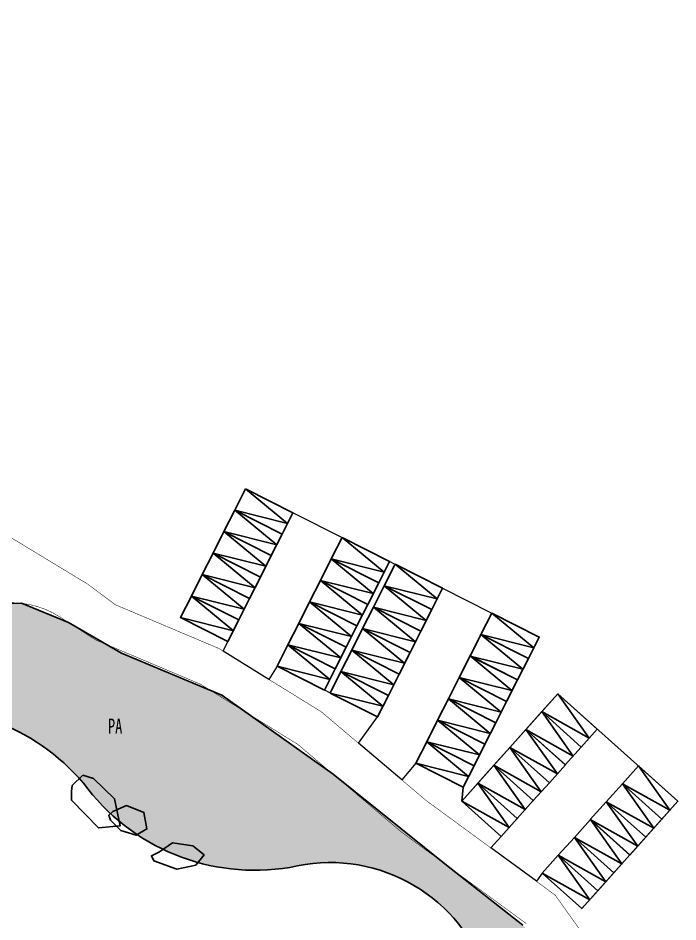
# Model space of a CAD drawing. Header units: millimetres. Extents: x -2430464 to 225692, y -180 to 1805330.
# Drawn here: x 78441 to 144318, y 834546 to 924787 of the extents above; entities that cross this region are included whole.
import ezdxf

# ---------------------------------------------------------------- set-up
doc = ezdxf.new("R2010")
doc.units = ezdxf.units.MM
doc.header["$LTSCALE"] = 1000
doc.linetypes.add('DASH', pattern=[0.35, 0.25, -0.1])
for name, color, linetype in [('00-建筑', 8, 'CONTINUOUS'), ('LP-008景观石', 37, 'CONTINUOUS'), ('LP-009绿化边线', 82, 'CONTINUOUS'), ('LP-014绿化填充', 88, 'CONTINUOUS'), ('LP-10铺装填充', 251, 'CONTINUOUS'), ('规划道路', 8, 'CONTINUOUS'), ('车行道', 8, 'CONTINUOUS')]:
    doc.layers.add(name, color=color, linetype=linetype)
doc.layers.add('堡坎线', color=8, linetype='CONTINUOUS', lineweight=0)
doc.styles.add('STYLE1', font='', dxfattribs={"width": 0.7})
doc.styles.get('STYLE1').set_extended_font_data('SimSun')

# ---------------------------------------------------------------- blocks, each defined once
blk = doc.blocks.new('A$C4B9E3B61')
at = {"layer": '规划道路', "color": 8}
blk.add_lwpolyline([(-2.384185791015625e-07, 9.5367431640625e-07), (2399.999999761581, 9.5367431640625e-07), (2399.999999523163, 5300.000000953674), (-2.384185791015625e-07, 5300.000000953674)], close=True, dxfattribs=at)
at = {"layer": '规划道路', "color": 8, "flags": 128}
blk.add_lwpolyline([(-2.384185791015625e-07, 9.5367431640625e-07), (1199.999999761581, 5300.000000953674), (2399.999999761581, 1.430511474609375e-06)], dxfattribs=at)
blk = doc.blocks.new('酒店')
at = {"layer": '堡坎线', "flags": 128}
blk.add_lwpolyline([(82115.95939862728, -216748.6298851967), (88606.98815876245, -203894.582057476), (98247.52403140068, -208762.8536286354), (108271.465444684, -213824.7370810509), (117923.1176316738, -218698.6221604347), (110339.1344294548, -233689.3977861404), (110183.8431843519, -235076.6974754333), (119778.9754086733, -224361.0054607391), (131773.2393513918, -235101.0069723129), (122178.1071276069, -245816.698987484), (118229.6848362684, -242281.170539856), (117637.4800298214, -243088.6769771576), (113079.9008677006, -239746.2636413574), (114132.2654765248, -238612.225924015), (110183.8431841731, -235076.6974768639), (110339.1344294548, -233689.3977861404), (105608.1307144761, -231300.3385896683), (104202.6438921094, -232961.1086845398), (99883.68437111378, -229306.0328178406), (101780.4366832376, -226678.784910202), (91756.49527043104, -221616.9014573097), (90942.78432565928, -222933.2969379425), (86360.57620626688, -220100.8708515167), (86846.96311360598, -219137.6890816689), (82115.95939862728, -216748.6298851967)], close=True, dxfattribs=at)
at = {"layer": '车行道', "color": 4, "linetype": 'DASH', "ltscale": 5, "const_width": 50}
blk.add_lwpolyline([(64525.40086758137, -208370.7636413574), (72873.40086758137, -213432.7636413574), (75606.40086758137, -215475.7636413574), (85941.40086770058, -219841.7636413574), (96175.40086770058, -226167.7636413574), (106636.4008677006, -235020.7636413574), (119523.4008677006, -244471.7636413574), (127332.4008677006, -255416.7636413574)], dxfattribs=at)
at = {"layer": '车行道', "color": 4, "linetype": 'DASH', "ltscale": 5}
blk.add_lwpolyline([(59940.62207096815, -216969.3873038292, 50, 50, -0.3087550294775956), (70084.93338876963, -216703.5044922829, 50, 50, 0), (73601.37394475937, -218971.0241932869, 50, 50, 0), (84100.6324455142, -223406.4148669243, 50, 50, 0), (93818.81064581871, -229413.567035675, 50, 50, 0), (104158.6320263743, -238164.0152416229, 50, 50, 0), (116640.1217828989, -247317.6242809296, 50, 50, 0)], format="xyseb", dxfattribs=at)
at = {"layer": '规划道路'}
for p, rotation in [((88606.98815780878, -203894.582057476), 243.2071669631801), ((87525.15003162622, -206036.9233613014), 243.2071669631801), ((86443.31190514565, -208179.2646651268), 243.2071669631801), ((98247.52403056622, -208762.8536286354), 243.2071669631801), ((85361.4737778902, -210321.6059699059), 243.2071669631801), ((97165.68590438366, -210905.1949324608), 243.2071669631801), ((103540.4617274404, -211435.6778860092), 243.2071669631801), ((84279.63565075397, -212463.9472746849), 243.2071669631801), ((96083.84777790308, -213047.5362362862), 243.2071669631801), ((102458.6236012578, -213578.0191898346), 243.2071669631801), ((83197.79752409458, -214606.2885799408), 243.2071669631801), ((95002.00965064764, -215189.8775410652), 243.2071669631801), ((101376.7854747772, -215720.36049366), 243.2071669631801), ((113192.1139153838, -216309.5629634857), 243.2071669631801), ((93920.17152351141, -217332.2188458443), 243.2071669631801), ((100294.9473475218, -217862.701798439), 243.2071669631801), ((112110.2757883072, -218451.9042692184), 243.2071669631801), ((92838.33339685202, -219474.5601511002), 243.2071669631801), ((99213.10922038555, -220005.0431032181), 243.2071669631801), ((111017.3213474751, -220588.6320652962), 243.2071669631801), ((98131.27109372616, -222147.384408474), 243.2071669631801), ((109935.4832209945, -222730.9733691216), 243.2071669631801), ((119778.975407958, -224361.0054602623), 228.1578395891075), ((108853.645093739, -224873.3146743774), 243.2071669631801), ((118177.9813944101, -226148.9702706337), 228.1578395891075), ((107771.8069666028, -227015.6559791565), 243.2071669631801), ((116587.8192415833, -227924.8382306099), 228.1578395891075), ((106689.9688399434, -229157.9972844124), 243.2071669631801), ((114986.8252268434, -229712.803041935), 228.1578395891075), ((113385.8312125802, -231500.7678527832), 228.1578395891075), ((127824.8170591593, -231565.4785237312), 228.1578395891075), ((111784.8371984363, -233288.7326641083), 228.1578395891075), ((126223.8230451345, -233353.4433350563), 228.1578395891075), ((124622.8290315866, -235141.4081449509), 228.1578395891075), ((123032.6668785214, -236917.2761054039), 228.1578395891075), ((121431.6728640199, -238705.2409162521), 228.1578395891075), ((119830.6788497567, -240493.205728054), 228.1578395891075)]:
    blk.add_blockref('A$C4B9E3B61', p, dxfattribs=dict(at, rotation=rotation))

msp = doc.modelspace()

# ---------------------------------------------------------------- hatches: boundary and pattern name
at = {"layer": 'LP-014绿化填充'}
h = msp.add_hatch(dxfattribs=at)
h.set_pattern_fill('CROSS', color=256, scale=300)
h.set_pattern_definition([(0, (-431392709.98357, -3168554513.621448), (476.25, 476.25), [238.125, -714.375]), (90, (-431392590.92107, -3168554632.683948), (-476.25, 476.25), [238.125, -714.375])])
edge = h.paths.add_edge_path()
edge.add_line((-5568.233396440744, 924782.9425410461), (-2292.421538501978, 910636.6115750503))
edge.add_line((-2292.421538501978, 910636.6115750503), (-661.3819709718227, 903266.6689590644))
edge.add_arc((11022.71142044663, 904356.2481245231), 11734.78679555747, 185.3276075247512, 245.7326511506785)
edge.add_arc((10245.581310004, 902632.4772438239), 9843.935860911184, 245.7326511506726, 263.0985599049363)
edge.add_arc((10459.95939186215, 904403.6289991569), 11628.01447529941, 263.0985599050099, 276.0771985190621)
edge.add_arc((23416.6470399797, 782706.5172628593), 110756.8814872634, 91.61187642073969, 96.07719851903488, ccw=False)
edge.add_arc((20529.1351480186, 885318.9721512031), 8103.807382597398, 42.35760656375061, 91.61187642087651, ccw=False)
edge.add_line((26517.47650012374, 890778.9595088195), (31552.82635751367, 885100.6952490043))
edge.add_line((31552.82635751367, 885100.6952490043), (39734.06270352006, 875196.981114788))
edge.add_line((39734.06270352006, 875196.981114788), (43070.76450553536, 871271.7554964256))
edge.add_line((43070.76450553536, 871271.7554964256), (45192.08920660615, 869503.4802483749))
edge.add_line((45192.08920660615, 869503.4802483749), (53291.09329202771, 866395.4827875327))
edge.add_line((53291.09329202771, 866395.4827875327), (61932.24216559529, 863079.4369534682))
edge.add_line((61932.24216559529, 863079.4369534682), (67106.41940519214, 862695.9793013763))
edge.add_line((67106.41940519214, 862695.9793013763), (71556.04708388448, 864117.9616440963))
edge.add_line((71556.04708388448, 864117.9616440963), (75184.08825495839, 866322.0569986533))
edge.add_line((75184.08825495839, 866322.0569986533), (78775.99573710561, 866363.5686387252))
edge.add_line((78775.99573710561, 866363.5686387252), (83468.0590249002, 864445.3125285339))
edge.add_line((83468.0590249002, 864445.3125285339), (88762.41805681586, 861386.8592805099))
edge.add_line((88762.41805681586, 861386.8592805099), (98792.21530398726, 857176.3824090194))
edge.add_line((98792.21530398726, 857176.3824090194), (109898.4762350619, 849284.3690504264))
edge.add_line((109898.4762350619, 849284.3690504264), (121207.7284993827, 840222.0656928252))
edge.add_line((121207.7284993827, 840222.0656928252), (128843.565731138, 834238.2831305694))
edge.add_line((128843.565731138, 834238.2831305694), (136834.7595529258, 823671.2660240363))
edge.add_line((136834.7595529258, 823671.2660240363), (140887.5847387016, 819287.6216563415))
edge.add_arc((135878.3184289634, 815146.7128519248), 6499.221083035728, 9.362747587107378, 39.57882935227252, ccw=False)
edge.add_arc((140632.6907469928, 815930.6185230445), 1680.656541189954, -106.6321282555756, 9.362747599996283, ccw=False)
edge.add_arc((146515.6523880661, 835624.2788118552), 22234.23270775437, 197.4512417031884, 253.3678717481941, ccw=False)
edge.add_arc((109617.2126227915, 824024.7581066322), 16444.49190544489, 17.45124170281876, 101.5911556490801)
edge.add_arc((102066.5738891065, 860837.4504174422), 21134.57754083088, 217.9713287356388, 281.59115564923843, ccw=False)
edge.add_arc((69151.09349653125, 835147.5736221503), 20619.44764504783, 37.97132873516203, 99.8211830366825)
edge.add_arc((60541.45932993293, 884882.4028925132), 29855.09091685556, 234.8848741381093, 279.8211830363358, ccw=False)
edge.add_arc((68965.67885836959, 896862.1309584808), 44500.27303249684, 201.877756508213, 234.8848741381967, ccw=False)
edge.add_arc((13968.02409747243, 874778.0133537482), 14765.65545566327, 21.87775650673228, 105.5538373032623)
edge.add_arc((7073.357438236475, 899548.9700426292), 10946.92363790021, 170.7425034059065, 285.55383730367924, ccw=False)
edge.add_arc((-15717.26848950982, 903263.7202586364), 12144.46002229709, 350.7425034052391, 393.2659657749046)
edge.add_arc((5767.314450353384, 917358.1918424796), 13550.70359512087, 146.7753184203703, 213.2659657754011, ccw=False)

# ---------------------------------------------------------------- linework, layer by layer
at = {"layer": 'LP-008景观石', "color": 37, "linetype": 'Continuous', "elevation": -399665.2262947477, "flags": 128}
for points in [[(84893.5636304915, 849213.1571068), (85983.6906761229, 848858.5565585326), (88067.66189584136, 846845.3195280265), (88623.38436999917, 844137.8653639983), (86469.94186940789, 843929.599306507), (83760.78883782029, 846706.4770187568), (83760.78883805871, 847608.9602116775), (83830.24817582965, 848164.3348364066)], [(87886.7642712295, 845560.89671175), (89263.24388512969, 846166.1689376067), (90997.61345472932, 845478.3610481452), (91300.43514868617, 843827.6202792358), (90226.78916999698, 843194.8346356582), (88712.65681657195, 843690.0577840041), (87666.52705404162, 844708.0129088592), (87501.34615632892, 845203.236057682)], [(92560.0425003469, 841546.5437859725), (93859.6343550384, 842430.8177475166), (95878.14707568288, 842126.8488597106), (97011.84146389365, 841242.5794848632), (96182.30636319518, 840220.1374296378), (94302.05546399951, 839805.6377371978), (91979.38345572352, 840634.6417092513), (91758.16693022847, 841159.6767939758)]]:
    msp.add_lwpolyline(points, close=True, dxfattribs=at)
at = {"layer": 'LP-009绿化边线', "linetype": 'Continuous', "elevation": -399665.2262947477, "flags": 128}
msp.add_lwpolyline([(-5568.233396440744, 924782.9425410461, 0.2985436728065561), (-5562.880586236715, 909925.2752980422, -0.1877025429251171), (-3730.986093610525, 901310.0202917289, 0.5475482864599475), (10008.70628646016, 889002.9345664214, -0.3822432876523776), (27670.27160790563, 880280.103338642, 0.1450248090546775), (43368.17749962211, 860461.0015234184, 0.1986234828644009), (65633.95582666993, 855464.8412484359, -0.2766191522635496), (85405.79041853547, 847834.0407885741, 0.2849510267404399), (106313.0749907196, 840133.8855981063, -0.3845646457074915), (125304.8057405055, 828956.363950653, 0.2489416542492634), (140151.6436588466, 814320.2769107055, 0.5542798236453222), (142290.957823962, 816204.035260601, 0.1326117930801002), (140887.5847387016, 819287.6216563415)], format="xyb", dxfattribs=at)
at = {"layer": 'LP-10铺装填充', "elevation": -399665.2262947477}
msp.add_lwpolyline([(-5568.233396440744, 924782.9425410461), (-2292.421538501978, 910636.6115750503), (-661.3819709718227, 903266.6689590644, 0.269844317108129), (6199.773773342371, 893658.3748034667, 0.07591842367180351), (9062.716344922781, 892859.8673719596, 0.05669060845433625), (11690.99815967679, 892840.9621705245, -0.01948610897936367), (20301.1844471395, 893419.5729049873, -0.2182833273408106), (26517.47650012374, 890778.9595088195), (31552.82635751367, 885100.6952490043), (39734.06270352006, 875196.981114788), (43070.76450553536, 871271.7554964256), (45192.08920660615, 869503.4802483749), (53291.09329202771, 866395.4827875327), (61932.24216559529, 863079.4369534682), (67106.41940519214, 862695.9793013763), (71556.04708388448, 864117.9616440963), (75184.08825495839, 866322.0569986533), (78775.99573710561, 866363.5686387252), (83468.0590249002, 864445.3125285339), (88762.41805681586, 861386.8592805099), (98792.21530398726, 857176.3824090194), (109898.4762350619, 849284.3690504264), (121207.7284993827, 840222.0656928252), (128843.565731138, 834238.2831305694)], format="xyb", dxfattribs=at)

# ---------------------------------------------------------------- block references
at = {"layer": '00-建筑'}
msp.add_blockref('酒店', (12545.03009691834, 1081689.24934618, -432010.2262947477), dxfattribs=at)

# ---------------------------------------------------------------- texts
at = {"layer": 'LP-009绿化边线', "linetype": 'Continuous', "insert": (87417.58085259795, 854849.6446174812, -1173545.700552385), "char_height": 1500, "width": 10368.11015280546, "attachment_point": 1, "style": 'STYLE1'}
msp.add_mtext('PA', dxfattribs=at)

doc.saveas('drawing.dxf')
